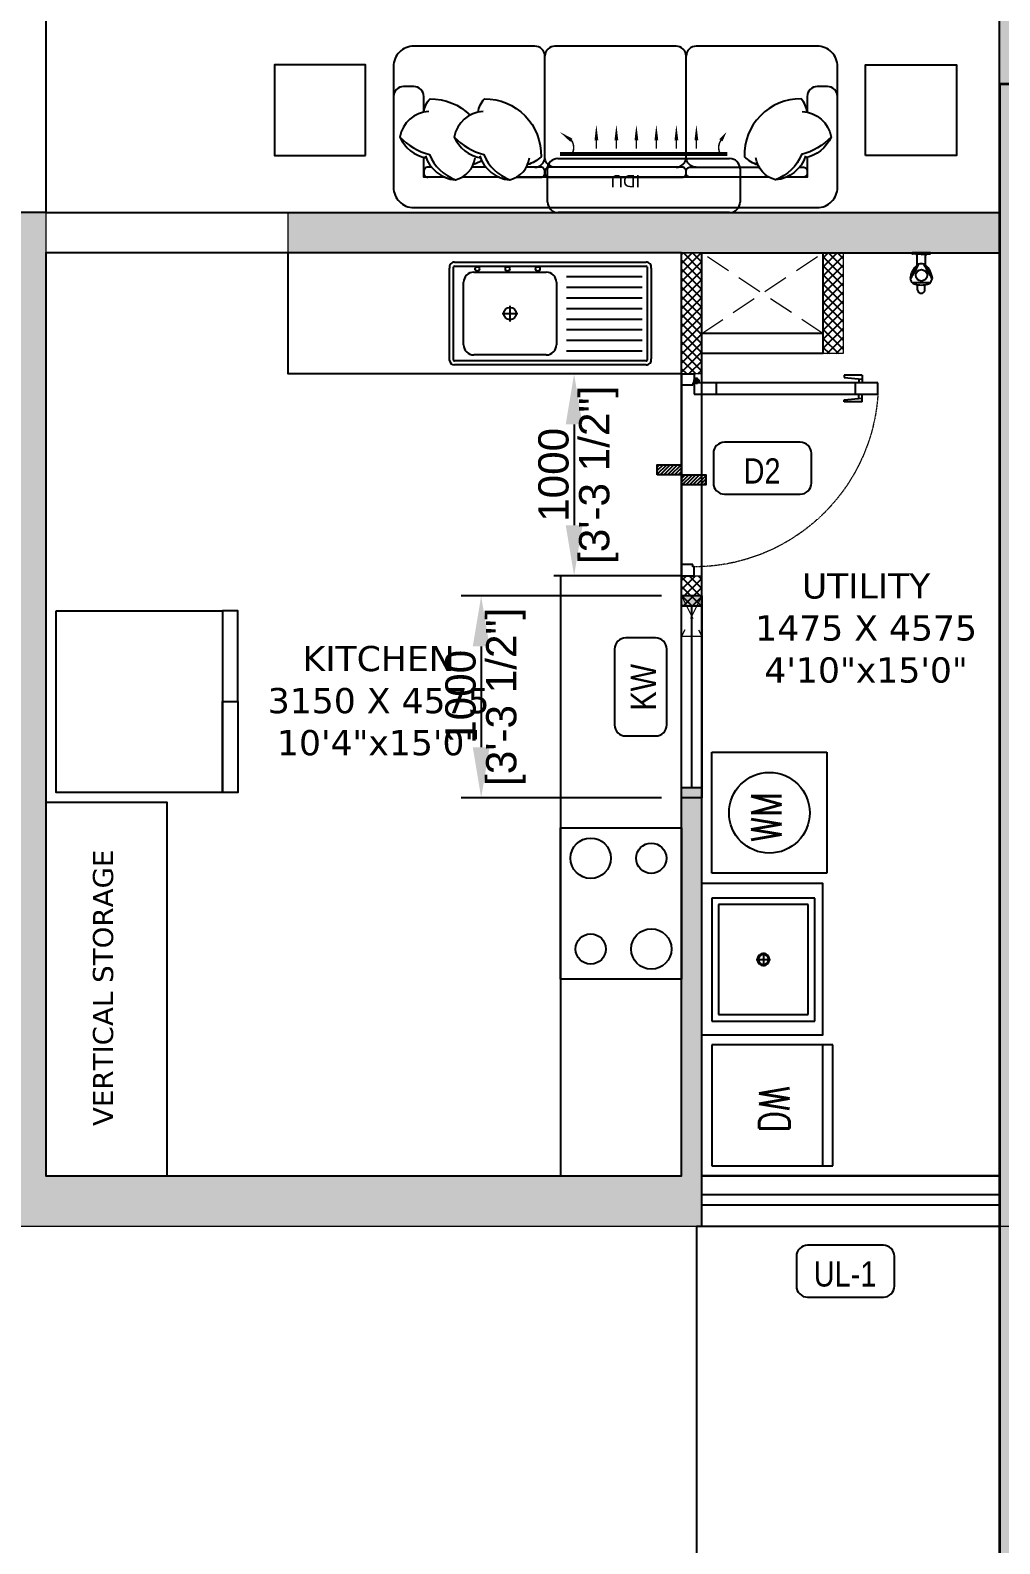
# Model space of a CAD drawing. Header units: millimetres. Extents: x -10395 to 134206, y 1012 to 180803.
# Drawn here: x 106408 to 111212, y 141644 to 149146 of the extents above; entities that cross this region are included whole.
import ezdxf
from ezdxf.enums import TextEntityAlignment as Align

# ---------------------------------------------------------------- set-up
doc = ezdxf.new("R2010")
doc.units = ezdxf.units.MM
for name, pattern in [('( Hidden )', [0.375, 0.25, -0.125]), ('3.5BHK EAST_UN-1$0$DASHED', [0.75, 0.5, -0.25]), ('3BHK  WEST_UN-2$0$2024-08-29_TOWER-A$0$HIDDEN', [9.525, 6.35, -3.175])]:
    doc.linetypes.add(name, pattern=pattern)
for name, color, linetype in [('A-3S Sofa', 253, 'Continuous'), ('A-AC', 252, 'Continuous'), ('A-Dimensions', 4, 'Continuous'), ('A-Dishwasher', 253, 'Continuous'), ('A-Door', 11, 'Continuous'), ('A-Door Line', 8, 'Continuous'), ('A-Elevation 10', 8, 'Continuous'), ('A-Fridge', 253, 'Continuous'), ('A-Furniture', 8, 'Continuous'), ('A-Hatch', 252, 'Continuous'), ('A-Kicthen Platforme', 253, 'Continuous'), ('A-Kitchen Sink', 253, 'Continuous'), ('A-Railing', 6, 'Continuous'), ('A-Room Boundary', 44, 'Continuous'), ('A-Shaft', 8, 'Continuous'), ('A-Shaft Line', 253, 'Continuous'), ('A-Shaft Wall', 253, 'Continuous'), ('A-Sink Platform', 253, 'Continuous'), ('A-Sofa Side Table', 253, 'Continuous'), ('A-Stove', 253, 'Continuous'), ('A-Text Main', 44, 'Continuous'), ('A-Utility Tab', 253, 'Continuous'), ('A-Utilty Sink', 253, 'Continuous'), ('A-Vertival Storage', 253, 'Continuous'), ('A-Washing Machine', 253, 'Continuous'), ('A-Window', 4, 'Continuous')]:
    doc.layers.add(name, color=color, linetype=linetype)
doc.layers.add('A-Wall', color=240, linetype='Continuous', lineweight=35)
doc.styles.add('2024-08-29_TOWER-A$0$simplex-0.8', font='simplex.shx', dxfattribs={"width": 0.8})
doc.styles.add('3BHK  WEST_UN-2$0$2024-08-29_TOWER-A$0$simplex-0.8', font='simplex.shx', dxfattribs={"width": 0.8})
doc.styles.add('3BHK  WEST_UN-2$0$AMISH', font='arial.ttf')
doc.styles.add('3BHK EAST -UN-4$0$grid_text', font='verdana.ttf')
doc.styles.add('ARIAL', font='ARIALN.TTF')
doc.styles.add('S', font='arial.ttf', dxfattribs={"height": 150})
doc.dimstyles.new('DIMSMALL', dxfattribs={"dimtxt": 150, "dimasz": 250, "dimexe": 100, "dimexo": 100, "dimgap": 25, "dimtad": 1, "dimdec": 0, "dimtxsty": 'S', "dimcen": 0, "dimdle": 100, "dimclrd": 8, "dimclre": 8, "dimclrt": 256, "dimazin": 3, "dimtfac": 1, "dimtdec": 0, "dimtix": 1, "dimtmove": 0, "dimatfit": 3, "dimldrblk": '12_DatumFilled', "dimlwd": -1, "dimlwe": -1, "dimarcsym": 1})
pattern_1 = [(45, (-61026.13, -166894.432), (-22.4506403, 22.4506403), []), (135, (-61026.13, -166894.432), (-22.4506403, -22.4506403), [])]

# ---------------------------------------------------------------- blocks, each defined once
blk = doc.blocks.new('Core & corridor$0$A$C436b777d')
at = {"layer": 'A-Hatch'}
h = blk.add_hatch(color=256, dxfattribs=at)
h.dxf.hatch_style = 1
h.paths.add_polyline_path([(250, -3072.7), (2950, -3072.6), (2950, -2672.7), (0.5, -2672.7), (0.5, -12132.6), (2950, -12132.7), (2950, -11732.7), (250.5, -11732.7), (250.5, -9577.7), (2950, -9577.7), (2950, -9377.8), (250.5, -9377.7), (250.5, -7222.7), (2950, -7222.7), (2950, -5565), (2700, -5565), (2700.2, -6972.7), (250.5, -6972.7)])
h.paths.add_polyline_path([(3300, 6580.6), (3300, 9502.1), (3500, 9502.1), (3500.1, 35), (0.4, 35), (0.5, 6682.1), (250, 6682.1), (250.5, 435), (3300.5, 435)])
edge = h.paths.add_edge_path()
edge.add_line((3300, 14502.1), (2580, 14502.1))
edge.add_line((2580, 14502.1), (2580, 15744))
edge.add_line((2580, 15744), (3500, 15744))
edge.add_line((3500, 15744), (3500, 16044))
edge.add_line((3500, 16044), (2380, 16044))
edge.add_line((2380, 16044), (2380, 14502.1))
edge.add_line((2380, 14502.1), (0.5, 14502.1))
edge.add_line((0.5, 14502.1), (0.5, 7866.6))
edge.add_line((0.5, 7866.6), (250.5, 7866.6))
edge.add_line((250.5, 7866.6), (250.5, 14102.1))
edge.add_line((250.5, 14102.1), (2380, 14102.1))
edge.add_line((2380, 14102.1), (2380, 10852.1))
edge.add_line((2380, 10852.1), (2580, 10852.1))
edge.add_line((2580, 10852.1), (2580, 14102.1))
edge.add_line((2580, 14102.1), (3300, 14102.1))
edge.add_line((3300, 14102.1), (3300, 10702.1))
edge.add_line((3300, 10702.1), (3500, 10702.1))
edge.add_line((3500, 10702.1), (3500, 14502.1))
edge.add_line((3500, 14502.1), (2580, 14502.1))
at = {"layer": 'A-Wall'}
for points in [[(250, -3072.7), (2950, -3072.6), (2950, -2672.7), (0.5, -2672.7), (0.5, -12132.6), (2950, -12132.7), (2950, -11732.7), (250.5, -11732.7), (250.5, -9577.7), (2950, -9577.7), (2950, -9377.8), (250.5, -9377.7), (250.5, -7222.7), (2950, -7222.7), (2950, -5565), (2700, -5565), (2700.2, -6972.7), (250.5, -6972.7), (250, -3072.7)], [(0, -6922.7), (0, -9602.7)], [(0, -9352.7), (0, -12032.7)]]:
    blk.add_lwpolyline(points, dxfattribs=at)
blk = doc.blocks.new('Core & corridor')
at = {"layer": 'A-Elevation 10'}
blk.add_lwpolyline([(10594.6, 16844.6), (9095, 16844.6), (9095, 20295.2), (10594.6, 20295.2)], close=True, dxfattribs=at)
at = {"ltscale": 300}
blk.add_blockref('Core & corridor$0$A$C436b777d', (10594.6, 28627.2), dxfattribs=at)
blk = doc.blocks.new('*D275')
at = {"layer": 'A-Dimensions', "color": 8, "transparency": 16777216}
for p, q in [((109535.3, 146342), (108542.5, 146342)), ((108642.5, 146092), (108642.5, 145592)), ((109535.3, 145342), (108542.5, 145342))]:
    blk.add_line(p, q, dxfattribs=at)
for points in [[(108600.8, 146092), (108684.1, 146092), (108642.5, 146342)], [(108600.8, 145592), (108684.1, 145592), (108642.5, 145342)]]:
    blk.add_solid(points, dxfattribs=at)
at = {"layer": 'Defpoints', "color": 0, "transparency": 16777216}
for p in [(109635.3, 146342), (108642.5, 145342), (109635.3, 145342)]:
    blk.add_point(p, dxfattribs=at)
at = {"layer": 'A-Dimensions', "lineweight": 30, "transparency": 16777216, "char_height": 150, "attachment_point": 5, "rotation": 90, "style": 'S'}
for s, insert in [('\\A1;[3\'-3 1/2"]', (108764.6, 145842)), ('\\A1;1000', (108540.9, 145842))]:
    blk.add_mtext(s, dxfattribs=dict(at, insert=insert))
blk = doc.blocks.new('12_DatumFilled')
at = {"color": 8, "linetype": 'ByBlock'}
blk.add_solid([(0, 0.577), (-1, 0), (0, -0.577)], dxfattribs=at)
blk = doc.blocks.new('*D276')
at = {"layer": 'A-Dimensions', "color": 8, "transparency": 16777216}
for p, q in [((109435.8, 147442.3), (109003, 147442.3)), ((109103, 147192.3), (109103, 146692.3)), ((109435.8, 146442.3), (109003, 146442.3))]:
    blk.add_line(p, q, dxfattribs=at)
for points in [[(109061.4, 147192.3), (109144.7, 147192.3), (109103, 147442.3)], [(109061.4, 146692.3), (109144.7, 146692.3), (109103, 146442.3)]]:
    blk.add_solid(points, dxfattribs=at)
at = {"layer": 'Defpoints', "color": 0, "transparency": 16777216}
for p in [(109535.8, 147442.3), (109103, 146442.3), (109535.8, 146442.3)]:
    blk.add_point(p, dxfattribs=at)
at = {"layer": 'A-Dimensions', "lineweight": 30, "transparency": 16777216, "char_height": 150, "attachment_point": 5, "rotation": 90, "style": 'S'}
for s, insert in [('\\A1;[3\'-3 1/2"]', (109225.1, 146942.3)), ('\\A1;1000', (109001.5, 146942.3))]:
    blk.add_mtext(s, dxfattribs=dict(at, insert=insert))
blk = doc.blocks.new('A$C5491d69a')
at = {"layer": 'A-Door'}
for p, q in [((55.5, 0), (0, 0)), ((0, 0), (0, -62.5)), ((0, -62.5), (44.4, -62.5)), ((16.7, -73.6), (50, -73.6)), ((33.3, -90.2), (33.3, -56.9)), ((44.4, -62.5), (44.4, -55.5)), ((44.4, -55.5), (55.5, -55.5)), ((44.4, -973.1), (44.4, -62.5)), ((44.4, -62.5), (99.9, -62.5)), ((55.5, -55.5), (55.5, 0)), ((99.9, -62.5), (99.9, -973.1)), ((99.9, -62.5), (99.9, -62.5)), ((944.5, -55.5), (944.5, 0)), ((944.5, 0), (1000, 0)), ((955.6, -55.5), (944.5, -55.5)), ((955.6, -62.5), (955.6, -55.5)), ((1000, -62.5), (955.6, -62.5)), ((1000, 0), (1000, -62.5)), ((99.9, -173.5), (44.4, -173.5)), ((5.6, -806.5), (16.7, -806.5)), ((5.6, -895.4), (5.6, -806.5)), ((16.7, -806.5), (24.9, -895.4)), ((127.7, -806.5), (119.5, -895.4)), ((138.8, -806.5), (127.7, -806.5)), ((138.8, -895.4), (138.8, -806.5)), ((5.6, -895.4), (44.4, -895.4)), ((23.3, -878.7), (44.4, -878.7)), ((99.9, -862), (44.4, -862)), ((121, -878.7), (99.9, -878.7)), ((138.8, -895.4), (99.9, -895.4)), ((99.9, -973.1), (44.4, -973.1))]:
    blk.add_line(p, q, dxfattribs=at)
blk.add_circle((33.3, -73.6), 11.1, dxfattribs=at)
at = {"layer": 'A-Door', "linetype": '3.5BHK EAST_UN-1$0$DASHED', "lineweight": 0}
blk.add_arc((41.8, -61.2), 913.8, 273.6494, 359.91777, dxfattribs=at)
blk = doc.blocks.new('3BHK  WEST_UN-3$0$2024-08-29_TOWER-A$0$SIDE TABLE')
at = {"layer": 'A-Furniture'}
blk.add_lwpolyline([(0.45, 0), (0, 0), (0, 0.45), (0.45, 0.45)], close=True, dxfattribs=at)
blk = doc.blocks.new('A$C2fd0a982')
at = {"layer": 'A-Fridge'}
for points in [[(0, 0), (0, -825), (-900, -825), (-900, 0)], [(-450, -825), (-450, -900), (-900, -900), (-900, -825)], [(-450, -825), (-450, -900), (0, -900), (0, -825)]]:
    blk.add_lwpolyline(points, close=True, dxfattribs=at)
blk = doc.blocks.new('A$Ce642c601')
at = {"layer": 'A-Stove'}
blk.add_lwpolyline([(0, 750), (600, 750), (600, 0), (0, 0), (0, 750)], dxfattribs=at)
for centre, radius in [((150, 600), 100), ((450, 600), 75), ((450, 150), 100), ((149.9, 150), 75)]:
    blk.add_circle(centre, radius, dxfattribs=at)
blk = doc.blocks.new('3BHK  WEST_UN-2$0$2024-08-30_TOWER-C$0$SINK')
at = {"layer": 'A-Kitchen Sink'}
for p, q in [((-0.98, -0.2348), (-0.98, 0.2269)), ((-0.9743, 0.251), (-0.0257, 0.251)), ((-0.9743, 0.231), (-0.0257, 0.231)), ((-0.02, 0.2269), (-0.02, -0.2348)), ((0, 0.229), (0, -0.229)), ((-1, -0.229), (-1, 0.2211)), ((-0.58, 0.1813), (-0.9555, 0.1813)), ((-0.53, -0.159), (-0.53, 0.151)), ((-0.48, 0.201), (-0.12, 0.201)), ((-0.07, 0.151), (-0.07, -0.159)), ((-0.58, 0.1286), (-0.9555, 0.1286)), ((-0.58, 0.0758), (-0.9555, 0.0758)), ((-0.58, 0.0231), (-0.9555, 0.0231)), ((-0.3, 0.0352), (-0.3, -0.004)), ((-0.58, -0.0297), (-0.9555, -0.0297)), ((-0.3, -0.004), (-0.3392, -0.004)), ((-0.2608, -0.004), (-0.3, -0.004)), ((-0.3, -0.004), (-0.3, -0.0431)), ((-0.58, -0.0824), (-0.9555, -0.0824)), ((-0.58, -0.1352), (-0.9555, -0.1352)), ((-0.58, -0.1879), (-0.9555, -0.1879)), ((-0.12, -0.209), (-0.48, -0.209)), ((-0.0257, -0.239), (-0.9743, -0.239)), ((-0.0257, -0.259), (-0.9743, -0.259))]:
    blk.add_line(p, q, dxfattribs=at)
for centre, radius in [((-0.3, -0.004), 0.0308), ((-0.4377, -0.2256), 0.0108), ((-0.2877, -0.2256), 0.0108), ((-0.1377, -0.2256), 0.0108)]:
    blk.add_circle(centre, radius, dxfattribs=at)
for centre, radius, start, end in [((-0.9743, 0.225), 0.026, 90, 188.76827), ((-0.9743, 0.225), 0.00601, 90, 161.69524), ((-0.0257, 0.225), 0.026, 8.76827, 90), ((-0.0257, 0.225), 0.00601, 18.30476, 90), ((-0.48, 0.151), 0.05, 90, 180), ((-0.12, 0.151), 0.05, 360, 90), ((-0.48, -0.159), 0.05, 180, 270), ((-0.12, -0.159), 0.05, 270, 0), ((-0.9743, -0.233), 0.026, 171.23173, 270), ((-0.9743, -0.233), 0.00601, 198.30476, 270), ((-0.0257, -0.233), 0.026, 270, 8.76827), ((-0.0257, -0.233), 0.00601, 270, 341.69524)]:
    blk.add_arc(centre, radius, start, end, dxfattribs=at)
blk = doc.blocks.new('3BHK  WEST_UN-2$0$2024-08-29_TOWER-A$0$WASHING MACHINE')
at = {"layer": 'A-Washing Machine'}
for p, q in [((0, 0), (0.6, 0)), ((0, -0.57), (0, 0)), ((0.6, 0), (0.6, -0.57)), ((0.6, -0.57), (0, -0.57))]:
    blk.add_line(p, q, dxfattribs=at)
blk.add_circle((0.3, -0.285), 0.2, dxfattribs=at)
at = {"layer": 'A-Washing Machine', "insert": (0.4028, -0.1952), "char_height": 0.15, "width": 0.230071, "attachment_point": 3, "style": '3BHK  WEST_UN-2$0$2024-08-29_TOWER-A$0$simplex-0.8'}
blk.add_mtext('WM', dxfattribs=at)
blk = doc.blocks.new('3BHK  WEST_UN-2$0$2024-08-29_TOWER-A$0$DISH WASHER')
at = {"layer": 'A-Dishwasher', "linetype": '3BHK  WEST_UN-2$0$2024-08-29_TOWER-A$0$HIDDEN', "ltscale": 0.2}
for p, q in [((0, 0.6), (0.6, 0.6)), ((0, 0), (0, 0.6)), ((0, 0.55), (0.6, 0.55)), ((0.6, 0.6), (0.6, 0)), ((0.6, 0), (0, 0))]:
    blk.add_line(p, q, dxfattribs=at)
at = {"layer": 'A-Dishwasher', "insert": (0.3947, 0.2347), "char_height": 0.15, "width": 0.230071, "attachment_point": 9, "style": '3BHK  WEST_UN-2$0$2024-08-29_TOWER-A$0$simplex-0.8'}
blk.add_mtext('\\pxqc;DW', dxfattribs=at)
blk = doc.blocks.new('3BHK  WEST_UN-2$0$2024-08-29_TOWER-A$0$POT WASH')
at = {"layer": 'A-Utilty Sink'}
for p, q in [((0, 0), (0, 0.51)), ((0, 0.51), (0.61, 0.51)), ((0.0325, 0.0325), (0.0325, 0.4775)), ((0.0325, 0.4775), (0.5775, 0.4775)), ((0.5775, 0.4775), (0.5775, 0.0325)), ((0.61, 0.51), (0.61, 0)), ((0.34, 0.255), (0.27, 0.255)), ((0.305, 0.22), (0.305, 0.29)), ((0.61, 0), (0, 0)), ((0.5775, 0.0325), (0.0325, 0.0325))]:
    blk.add_line(p, q, dxfattribs=at)
for radius in [0.03, 0.025]:
    blk.add_circle((0.305, 0.255), radius, dxfattribs=at)
blk = doc.blocks.new('3BHK  WEST_UN-2$0$wer4t5yyht')
at = {"layer": 'A-Utility Tab', "linetype": 'Continuous'}
for p, q in [((52776.7, -60595.1), (52775.4, -60593)), ((52799.4, -60582), (52798.2, -60579.9)), ((52864.8, -60614.5), (52913.1, -60614.5)), ((52917, -60634.8), (52919, -60609)), ((52919, -60609), (52920.4, -60591.6)), ((52922.8, -60589.4), (52925.4, -60589.4)), ((52925.4, -60634.8), (52925.4, -60589.4)), ((52740.5, -60616.8), (52768.1, -60616.8)), ((52740.5, -60652.7), (52768.1, -60652.7)), ((52775.4, -60676.5), (52776.7, -60674.4)), ((52798.2, -60689.7), (52799.4, -60687.5)), ((52864.8, -60655.1), (52913.1, -60655.1)), ((52868.1, -60621.6), (52870.5, -60621.6)), ((52868.1, -60647.9), (52870.5, -60647.9)), ((52917, -60634.8), (52919, -60660.6)), ((52919, -60660.6), (52920.4, -60678)), ((52922.8, -60680.2), (52925.4, -60680.2)), ((52925.4, -60680.2), (52925.4, -60634.8))]:
    blk.add_line(p, q, dxfattribs=at)
blk.add_circle((52814.7, -60635.5), 28.4, dxfattribs=at)
for centre, radius, start, end in [((52869.1, -60634.8), 102.6, 155.97834, 169.93301), ((52814.7, -60634.8), 57.3, 106.75199, 133.24801), ((52061.1, -60634.8), 716.6, 356.82979, 3.17021), ((52787.5, -60681.9), 102.6, 41.09723, 84.02166), ((53191.5, -59982.1), 716.6, 236.82979, 243.17021), ((52787.5, -60681.9), 102.6, 35.97834, 41.09723), ((52913.1, -60608.5), 5.97, 270, 355.48601), ((52922.8, -60591.8), 2.39, 90, 175.48601), ((52922.8, -60591.8), 2.39, 90, 175.48601), ((52743.5, -60634.8), 18.2, 99.49742, 260.50258), ((52869.1, -60634.8), 102.6, 169.93301, 190.04944), ((52869.1, -60634.8), 102.6, 190.04944, 204.02166), ((52814.7, -60634.8), 57.3, 226.75199, 253.24801), ((52787.5, -60587.6), 102.6, 275.97834, 318.90277), ((53191.5, -61287.4), 716.6, 116.82979, 123.17021), ((52787.5, -60587.6), 102.6, 318.90277, 324.02166), ((52814.7, -60634.8), 57.3, 346.75199, 13.24801), ((52913.1, -60661), 5.97, 4.51399, 90), ((52922.8, -60677.8), 2.39, 184.51399, 270)]:
    blk.add_arc(centre, radius, start, end, dxfattribs=at)
blk = doc.blocks.new('3BHK  WEST_UN-2$0$WALL MOUNTED SPLIT AC')
at = {"layer": 'A-AC'}
for p, q in [((18067.15, -8077.46), (18073.71, -8077.46)), ((18064.01, -8112.84, 0), (18064, -8079.99, 0)), ((18064.41, -8112.84, 0), (18064.41, -8079.99, 0)), ((18065.12, -8113.34), (18065.11, -8079.5)), ((18075.75, -8079.5), (18075.75, -8113.29)), ((18073.72, -8115.33), (18067.16, -8115.38))]:
    blk.add_line(p, q, dxfattribs=at)
at = {"layer": 'A-AC', "elevation": 0}
for points in [[(18059.86, -8080.11, 0, 0.75, 0), (18061.51, -8081.22, 0.75, 0.75, 0)], [(18058.43, -8086.05, 0, 0.75, 0), (18061.52, -8086.05, 0.75, 0.75, 0)], [(18058.44, -8089.99, 0, 0.75, 0), (18061.52, -8089.99, 0.75, 0.75, 0)], [(18058.44, -8093.93, 0, 0.75, 0), (18061.52, -8093.93, 0.75, 0.75, 0)], [(18058.44, -8097.86, 0, 0.75, 0), (18061.52, -8097.86, 0.75, 0.75, 0)], [(18058.44, -8101.8, 0, 0.75, 0), (18061.52, -8101.8, 0.75, 0.75, 0)], [(18058.44, -8105.74, 0, 0.75, 0), (18061.52, -8105.74, 0.75, 0.75, 0)], [(18059.87, -8112.95, 0, 0.75, 0), (18061.51, -8110.65, 0.75, 0.75, 0)]]:
    blk.add_lwpolyline(points, format="xyseb", dxfattribs=at)
at = {"layer": 'A-AC', "const_width": 0.3, "elevation": 0}
for points in [[(18061.51, -8081.22, 0.246742), (18063.87, -8081.49, -4.761831)], [(18061.51, -8110.65, -0.246742), (18063.87, -8110.38, 4.761831)]]:
    blk.add_lwpolyline(points, format="xyb", dxfattribs=at)
for points in [[(18061.52, -8086.05), (18063.17, -8086.05)], [(18061.52, -8089.99), (18063.17, -8089.99)], [(18061.52, -8093.93), (18063.17, -8093.93)], [(18061.52, -8097.86), (18063.17, -8097.86)], [(18061.52, -8101.8), (18063.17, -8101.8)], [(18061.52, -8105.74), (18063.17, -8105.74)]]:
    blk.add_lwpolyline(points, dxfattribs=at)
at = {"layer": 'A-AC'}
for centre, start, end in [((18067.15, -8079.5), 90.0082, 180.0082), ((18073.71, -8079.5), 0.0078, 90.0078), ((18067.16, -8113.34), 180.0082, 270.0082), ((18073.71, -8113.29), 270.0078, 0.0078)]:
    blk.add_arc(centre, 2.04, start, end, dxfattribs=at)
at = {"layer": 'A-AC', "style": '3BHK  WEST_UN-2$0$AMISH'}
blk.add_attdef('IDU', text='', height=2.4, rotation=90.0082, dxfattribs=at).set_placement((18070, -8096.33, 0), align=Align.MIDDLE_CENTER)
blk = doc.blocks.new('A$C2ef9e3bf')
at = {"layer": 'A-Window', "linetype": 'Continuous'}
for points in [[(100.5, 0), (0.5, 0), (0.5, -50), (100.5, -50)], [(0.5, -1000), (100.5, -1000), (100.5, -950), (0.5, -950)]]:
    blk.add_hatch(color=256, dxfattribs=at).paths.add_polyline_path(points)
for p, q in [((0.5, -50), (0.5, 0)), ((100.5, 0), (0.5, 0)), ((100.5, 0), (0.5, 0)), ((100.5, 0), (100.5, -1000)), ((100.5, 0), (100.5, -50)), ((0, -950), (0, -50)), ((100.5, -50), (0.5, -50)), ((50.5, -50), (50.5, -950)), ((100.5, -50), (100.5, -950)), ((0.5, -1000), (0.5, -950)), ((0.5, -950), (100.5, -950)), ((100.5, -950), (100.5, -1000)), ((100.5, -1000), (0.5, -1000)), ((100.5, -1000), (0.5, -1000))]:
    blk.add_line(p, q, dxfattribs=at)
at = {"layer": 'A-Window', "lineweight": 0}
blk.add_lwpolyline([(100.5, -1000), (0.5, -1000)], dxfattribs=at)
blk = doc.blocks.new('2024-08-29_TOWER-A$0$WNTG')
at = {"layer": 'A-Text Main'}
blk.add_lwpolyline([(-187.8, 246.2), (187.8, 246.2, -0.414214), (242.8, 191.2), (242.8, 43.3, -0.414214), (187.8, -11.7), (-187.8, -11.7, -0.414214), (-242.8, 43.3), (-242.8, 191.2, -0.414214)], format="xyb", close=True, dxfattribs=at)
at = {"layer": 'A-Text Main', "style": '2024-08-29_TOWER-A$0$simplex-0.8', "width": 0.8}
blk.add_attdef('WNTG', text='', height=150, dxfattribs=at).set_placement((-1.6, 43), align=Align.CENTER)
blk = doc.blocks.new('TILE DROP')
at = {"layer": 'A-Door Line'}
h = blk.add_hatch(dxfattribs=at)
h.set_pattern_fill('ANSI31', color=8, scale=0.1)
h.set_pattern_definition([(45, (-18.584744, -6.592634), (-0.008838835, 0.008838835), [])])
h.paths.add_polyline_path([(0, 0.05), (-0.12, 0.05), (-0.12, 0), (0, 0)])
h.paths.add_polyline_path([(0.12, -0.05), (0.12, 0), (0, 0), (0, -0.05)])
at = {"layer": 'A-Door Line', "color": 8}
for points in [[(-0.12, 0), (-0.12, 0.05), (0, 0.05), (0, 0)], [(0, -0.05), (0, 0), (0.12, 0), (0.12, -0.05)]]:
    blk.add_lwpolyline(points, close=True, dxfattribs=at)
blk = doc.blocks.new('3.5BHK EAST_UN-1$0$A$Cb1453656')
at = {"layer": 'A-3S Sofa'}
for points in [[(2200, 700, 0.414214), (2100, 800), (1500, 800, 0.414214), (1450, 750, 0.414214), (1400, 800), (800, 800, 0.414214), (750, 750, 0.414214), (700, 800), (100, 800, 0.414214), (0, 700), (0, 100, 0.414214), (100, 0), (2100, 0, 0.414214), (2200, 100)], [(770, 150), (1430, 150, 0.414214), (1450, 170), (1450, 180, 0.414214), (1430, 200), (770, 200, 0.414214), (750, 180), (750, 170, 0.414214)]]:
    blk.add_lwpolyline(points, format="xyb", close=True, dxfattribs=at)
for points in [[(700, 200, 0.414214), (750, 250), (750, 750, 0.414214)], [(1500, 200, -0.414214), (1450, 250), (1450, 750, -0.414214)], [(150, 472.5), (150, 550, 0.414214), (100, 600), (50, 600, 0.414214), (0, 550)], [(149.9, 472.5, -0.165541), (180.8, 538.6, -0.200231), (379.3, 458.1, -0.121523)], [(419.2, 472.5, -0.165541), (450.2, 538.6, -0.425989), (731, 252.1, -0.121523), (664.3, 212.7, 7.115464)], [(2050.1, 472.5, 0.165541), (2019.2, 538.6, 0.425989), (1738.4, 252.1, 0.121523), (1805, 212.7, -7.115464)], [(2200, 550, 0.414214), (2150, 600), (2100, 600, 0.414214), (2050, 550), (2050, 472.5)], [(175.1, 475.6, 0.356772), (31.8, 349.5, 0.249542), (161.6, 245.7, -9.61688)], [(444.4, 475.6, 0.356772), (301.2, 349.5, 0.249542), (431, 245.7, -9.61688)], [(2024.9, 475.6, -0.356772), (2168.2, 349.5, -0.249542), (2038.4, 245.7, 9.61688)], [(31.8, 349.5, 0.14773), (178, 263.6, 0.213343), (306.9, 137.6, 0.178662)], [(301.2, 349.5, 0.14773), (447.3, 263.6, 0.213343), (576.2, 137.6, 0.178662)], [(2168.2, 349.5, -0.14773), (2022, 263.6, -0.213343), (1893.1, 137.6, -0.178662)], [(255.2, 150), (150, 150), (150, 248.3, 0.414214)], [(157.8, 256.7, 0.306663), (306.9, 137.6, 0.30633), (404.3, 246.4, -0.872847)], [(436.9, 232.2, -0.071865), (395, 212.7, 7.115464)], [(427.1, 256.7, 0.306663), (576.2, 137.6, 0.30633), (673.7, 246.4, -0.872847)], [(800, 200, -0.414214), (750, 250)], [(1400, 200, 0.414214), (1450, 250)], [(2042.2, 256.7, -0.306663), (1893.1, 137.6, -0.30633), (1795.7, 246.4, 0.872847)], [(188.2, 200), (170, 200, 0.414214), (150, 180), (150, 170, 0.414214), (170, 150)], [(457.5, 200), (388.7, 200, 0.414214)], [(607.7, 150), (730, 150, 0.414214), (750, 170), (750, 180, 0.414214), (730, 200), (658.1, 200, 0.414214)], [(1861.6, 150), (1470, 150, -0.414214), (1450, 170), (1450, 180, -0.414214), (1470, 200), (1811.3, 200, -0.414214)], [(2011.8, 200), (2030, 200, -0.414214), (2050, 180), (2050, 170, -0.414214), (2030, 150)]]:
    blk.add_lwpolyline(points, format="xyb", dxfattribs=at)
for points in [[(2050, 248.3), (2050, 150), (1944.8, 150)], [(524.5, 150), (338.4, 150)], [(1861.6, 150), (607.7, 150)]]:
    blk.add_lwpolyline(points, dxfattribs=at)
blk = doc.blocks.new('Unit-4')
at = {"layer": 'A-Hatch', "linetype": 'Continuous'}
h = blk.add_hatch(color=256, dxfattribs=at)
h.dxf.hatch_style = 1
h.paths.add_polyline_path([(5629.5, 8735.7), (5629.5, 13200), (6430, 13200), (6430, 12950), (5829.5, 12950), (5829.5, 8735.7)])
h.paths.add_polyline_path([(4159.5, 12950), (4159.5, 13200), (0, 13200), (0, 12135), (250, 12135), (250, 12950)])
h.paths.add_polyline_path([(7179.6, 12950), (8149.6, 12950), (8149.6, 13200), (7179.6, 13200)])
h.paths.add_polyline_path([(10800, 8935.7), (10800, 12950), (10000, 12950), (10000, 13200), (11050, 13200), (11050, 8367.3), (10800, 8367.3), (10800, 8735.7), (7340, 8735.7), (7340, 8935.7)])
h.paths.add_polyline_path([(7275, 4825), (7275, 5025), (10800, 5025), (10800, 7167.3), (11050, 7167.3), (11050, 4825), (11050, 0), (10800, 0), (10800, 4825)])
h.paths.add_polyline_path([(3030, 4825), (250, 4825), (250, 1775), (0, 1775), (0, 5075), (2885, 5075), (2885, 5025), (3030, 5025)])
h.paths.add_polyline_path([(5875, 0), (5875, 5025), (6075, 5025), (6075, 250), (9224.5, 250), (9225, 2124.7), (9325, 2124.7), (9325, 0)])
h.paths.add_polyline_path([(4279.5, 250), (4280, 0), (0, 0), (0, 250)])
h = blk.add_hatch(dxfattribs=at)
h.set_pattern_fill('ANSI37', color=256, scale=10)
h.set_pattern_definition(pattern_1)
h.paths.add_polyline_path([(3960, 12950), (3960, 11225), (4060, 11225), (4060, 11960), (4210, 11960), (4210, 12160), (4059.5, 12160), (4059.5, 12950)])
h.paths.add_polyline_path([(7340, 12950), (7340, 12265), (7440, 12265), (7440, 12950)])
h.paths.add_polyline_path([(5829.5, 10455.7), (7340, 10455.7), (7340, 11415), (7440, 11415), (7440, 10355), (7440, 9935.7), (7340, 9935.7), (7340, 10355.7), (5829.5, 10355.7)])
h.paths.add_polyline_path([(4060, 9315), (4060, 8735.7), (3960, 8735.7), (3960, 10375), (4060, 10375), (4060, 9415), (5629.5, 9415), (5629.5, 9315)])
h.paths.add_polyline_path([(4130, 3790), (5875, 3790), (5875, 3690), (4130, 3690), (4130, 2110), (4030, 2110), (4030, 5025), (4130, 5025)])
h.paths.add_polyline_path([(2885, 5075), (2635, 5075), (2635, 5334.5), (2885, 5334.5)])
h.paths.add_polyline_path([(2885, 8735), (2885, 8334.5), (2635, 8334.5), (2635, 8735)])
h.paths.add_polyline_path([(2035, 8735), (2035, 8335), (1935, 8335), (1934.5, 8735)])
h.paths.add_polyline_path([(9325, 4825), (9325, 4225), (9224.5, 4225), (9224.5, 4825)])
h.paths.add_polyline_path([(10025, 4825), (10025, 4326), (9925, 4326), (9925, 4825)])
edge = h.paths.add_edge_path()
edge.add_line((4960, 12160), (5629.5, 12160))
edge.add_line((5629.5, 12160), (5629.5, 11960))
edge.add_line((5629.5, 11960), (4960, 11960))
edge.add_line((4960, 11960), (4960, 12160))
h = blk.add_hatch(dxfattribs=at)
h.set_pattern_fill('ANSI37', color=256, scale=10)
h.set_pattern_definition(pattern_1)
h.paths.add_polyline_path([(9325, 3225), (9325, 3074.7), (9225, 3074.7), (9225, 3225)])
h.paths.add_polyline_path([(5875, 1060.7), (5030, 1060), (5030, 1260), (5875, 1260)])
h.paths.add_polyline_path([(4130, 250), (4030, 250), (4030, 1260), (4130.3, 1260), (4280, 1260), (4280, 1060), (4130, 1060)])
at = {"layer": 'A-Door Line'}
blk.add_line((9224.5, 4225), (9224.5, 3225), dxfattribs=at)
at = {"layer": 'A-Elevation 10'}
blk.add_lwpolyline([(9325, 250), (10800, 250), (10800, 0), (9325, 0)], close=True, dxfattribs=at)
at = {"layer": 'A-Kicthen Platforme', "linetype": 'Continuous'}
for points in [[(9224.5, 4225), (7275, 4225), (7275, 4825)], [(9224.5, 3225), (8624.5, 3225), (8624.5, 249.9)]]:
    blk.add_lwpolyline(points, dxfattribs=at)
at = {"layer": 'A-Railing'}
for points in [[(10800, 155.7), (9325, 155.7)], [(10800, 105.7), (9325, 105.7)]]:
    blk.add_lwpolyline(points, dxfattribs=at)
at = {"layer": 'A-Room Boundary', "color": 1, "linetype": 'Continuous'}
blk.add_lwpolyline([(2885, 8735), (6075, 8735), (6075, 5025), (2885, 5025)], close=True, dxfattribs=at)
at = {"layer": 'A-Room Boundary', "color": 3, "linetype": 'Continuous'}
for points in [[(6075, 5025), (10800, 5025), (10800, 8735.7), (6075, 8735.7)], [(9224.5, 4825), (6075, 4825), (6075, 250), (9224.5, 250)], [(10800, 250), (9325, 250), (9325, 4825), (10800, 4825)]]:
    blk.add_lwpolyline(points, close=True, dxfattribs=at)
at = {"layer": 'A-Shaft', "linetype": '( Hidden )', "lineweight": 0, "ltscale": 500}
blk.add_lwpolyline([(9325, 3124.7), (9224.5, 3124.7), (9224.5, 2924.7), (9324.5, 2924.7)], close=True, dxfattribs=at)
for points in [[(9224.5, 3124.7), (9324.5, 2924.7)], [(9325, 3124.7), (9225, 2924.7)]]:
    blk.add_lwpolyline(points, dxfattribs=at)
at = {"layer": 'A-Shaft Line', "linetype": '( Hidden )', "lineweight": 0, "ltscale": 500}
for points in [[(9925, 4425), (9325, 4825)], [(9325, 4426), (9925, 4825)]]:
    blk.add_lwpolyline(points, dxfattribs=at)
at = {"layer": 'A-Shaft Wall', "linetype": 'Continuous'}
blk.add_line((9925, 4426), (9325, 4426), dxfattribs=at)
blk.add_lwpolyline([(9325, 4825), (9925, 4825), (9925, 4326), (9325, 4326)], close=True, dxfattribs=at)
at = {"layer": 'A-Sink Platform', "linetype": 'Continuous'}
blk.add_lwpolyline([(9325, 949.9), (9925, 949.9), (9925, 1699.9), (9325, 1699.9)], dxfattribs=at)
at = {"layer": 'A-Wall', "lineweight": 0}
for points in [[(7275, 4825), (7275, 5025), (10800, 5025), (10800, 7167.3), (11050, 7167.3), (11050, 4825), (11050, 0), (10800, 0), (10800, 4825)], [(9325, 4825), (9325, 4225), (9224.5, 4225), (9224.5, 4825)], [(10025, 4825), (10025, 4326), (9925, 4326), (9925, 4825)], [(9325, 3225), (9325, 3074.7), (9224.5, 3074.7), (9224.5, 3225)]]:
    blk.add_lwpolyline(points, close=True, dxfattribs=at)
for points in [[(5875, 0), (5875, 5025), (6075, 5025), (6075, 250), (9224.5, 250), (9225, 2124.7), (9325, 2124.7), (9325, 0), (5875, 0)], [(9925, 4825), (9356.9, 4825)]]:
    blk.add_lwpolyline(points, dxfattribs=at)
at = {"layer": 'A-3S Sofa', "ltscale": 600}
blk.add_blockref('3.5BHK EAST_UN-1$0$A$Cb1453656', (7797.3, 5050), dxfattribs=at)
at = {"layer": 'A-AC', "color": 2}
ref = blk.add_blockref('3BHK  WEST_UN-2$0$WALL MOUNTED SPLIT AC', (212841.9, 460031.8), dxfattribs=dict(at, xscale=25.17221723757713, yscale=25.17221723757713, zscale=25.17221723757713, rotation=270))
ref.add_attrib('IDU', 'IDU', dxfattribs={"layer": 'A-Furniture', "height": 60.41, "rotation": 180.00823, "style": '3BHK  WEST_UN-2$0$AMISH'}).set_placement((8946.4, 5181.2, 0), align=Align.MIDDLE_CENTER)
at = {"layer": 'A-Dishwasher', "xscale": -1000.000000000001, "yscale": 1000.000000000001, "zscale": 1000.000000000001, "rotation": 270}
blk.add_blockref('3BHK  WEST_UN-2$0$2024-08-29_TOWER-A$0$DISH WASHER', (9375, 299.9), dxfattribs=at)
at = {"layer": 'A-Door', "linetype": 'Continuous', "xscale": -1, "rotation": 90}
blk.add_blockref('A$C5491d69a', (9224.5, 4225), dxfattribs=at)
at = {"layer": 'A-Door Line', "color": 8, "xscale": 1000.000000000004, "yscale": 1000.000000000004, "zscale": 1000.000000000004}
blk.add_blockref('TILE DROP', (9224.5, 3725), dxfattribs=at)
at = {"layer": 'A-Fridge', "linetype": 'Continuous', "rotation": 90}
blk.add_blockref('A$C2fd0a982', (6125, 3051.3), dxfattribs=at)
at = {"layer": 'A-Kitchen Sink', "xscale": 1000, "yscale": 1000, "zscale": 1000, "rotation": 180}
blk.add_blockref('3BHK  WEST_UN-2$0$2024-08-30_TOWER-C$0$SINK', (8074.5, 4520.6), dxfattribs=at)
at = {"layer": 'A-Sofa Side Table', "ltscale": 600, "zscale": 1000}
for p, xscale, yscale, rotation in [((7657.8, 5757.4), -1000.000000000013, 1000.000000000013, 90), ((10136.8, 5757.4), 1000, 1000, 270)]:
    blk.add_blockref('3BHK  WEST_UN-3$0$2024-08-29_TOWER-A$0$SIDE TABLE', p, dxfattribs=dict(at, xscale=xscale, yscale=yscale, rotation=rotation))
at = {"layer": 'A-Stove', "linetype": 'Continuous'}
blk.add_blockref('A$Ce642c601', (8624.5, 1224.7), dxfattribs=at)
at = {"layer": 'A-Text Main'}
ref = blk.add_blockref('2024-08-29_TOWER-A$0$WNTG', (9625.2, 3875.4), dxfattribs=dict(at, xscale=-1, rotation=180))
ref.add_attrib('WNTG', 'D2', dxfattribs={"height": 125, "style": 'ARIAL'}).set_placement((9623.6, 3682), align=Align.CENTER)
ref = blk.add_blockref('2024-08-29_TOWER-A$0$WNTG', (8904.7, 2673.7), dxfattribs=dict(at, xscale=-1, rotation=270))
ref.add_attrib('WNTG', 'KW', dxfattribs={"height": 125, "rotation": 90, "style": 'ARIAL'}).set_placement((9098.1, 2672.1), align=Align.CENTER)
ref = blk.add_blockref('2024-08-29_TOWER-A$0$WNTG', (10036.7, -104.9), dxfattribs=dict(at, xscale=-1, rotation=180))
ref.add_attrib('WNTG', 'UL-1', dxfattribs={"height": 125, "style": 'ARIAL'}).set_placement((10035.1, -298.3), align=Align.CENTER)
at = {"layer": 'A-Utility Tab', "rotation": 90}
blk.add_blockref('3BHK  WEST_UN-2$0$wer4t5yyht', (-50222.3, -48100.4), dxfattribs=at)
at = {"layer": 'A-Utilty Sink', "xscale": -1000.000000000001, "yscale": 1000.000000000001, "zscale": 1000.000000000001, "rotation": 270}
blk.add_blockref('3BHK  WEST_UN-2$0$2024-08-29_TOWER-A$0$POT WASH', (9375, 1017.5), dxfattribs=at)
at = {"layer": 'A-Washing Machine', "xscale": 1000.000000000001, "yscale": 1000.000000000001, "zscale": 1000.000000000001, "rotation": 90}
blk.add_blockref('3BHK  WEST_UN-2$0$2024-08-29_TOWER-A$0$WASHING MACHINE', (9375, 1749.9), dxfattribs=at)
at = {"layer": 'A-Window', "linetype": 'Continuous'}
blk.add_blockref('A$C2ef9e3bf', (9224, 3124.7), dxfattribs=at)
at = {"layer": 'A-Text Main', "color": 3, "char_height": 125, "width": 1105.011, "attachment_point": 5, "style": '3BHK EAST -UN-4$0$grid_text'}
for s, insert in [('UTILITY\\P1475 X 4575\\P4\'10"x15\'0"', (10139.1, 2965.1)), ('KITCHEN\\P3150 X 4575\\P10\'4"x15\'0"', (7723.6, 2604.9))]:
    blk.add_mtext(s, dxfattribs=dict(at, insert=insert))
at = {"layer": 'A-Text Main', "color": 3, "ltscale": 0.9, "insert": (6358.7, 1182.6), "char_height": 100, "attachment_point": 5, "rotation": 90, "style": '3BHK EAST -UN-4$0$grid_text', "bg_fill": 2}
blk.add_mtext_dynamic_manual_height_columns('VERTICAL STORAGE', width=1747.388, gutter_width=487.9, heights=[-104.2], dxfattribs=at)
at = {"layer": 'A-Vertival Storage', "linetype": 'Continuous'}
blk.add_lwpolyline([(6675, 249.9), (6675, 2101.3), (6075, 2101.3)], dxfattribs=at)

msp = doc.modelspace()

# ---------------------------------------------------------------- block references
at = {"linetype": 'Continuous'}
msp.add_blockref('Core & corridor', (100615.6, 122923.7), dxfattribs=at)

# ---------------------------------------------------------------- dimensions: what is measured, and where the dimension line sits
at = {"layer": 'A-Dimensions', "lineweight": 30}
for base, p1, p2, picture, middle in [((109103, 146442.3), (109535.8, 147442.3), (109535.8, 146442.3), '*D276', (109103, 146942.3)), ((108642.5, 145342), (109635.3, 146342), (109635.3, 145342), '*D275', (108642.5, 145842))]:
    dim = msp.add_linear_dim(base=base, p1=p1, p2=p2, angle=90, dimstyle='DIMSMALL', dxfattribs=at)
    dim.commit()
    dim.dimension.update_dxf_attribs({"geometry": picture, "text_midpoint": middle})

# ---------------------------------------------------------------- next in the draw order: block references
at = {"linetype": 'Continuous'}
msp.add_blockref('Unit-4', (100410.8, 143217.3), dxfattribs=at)

doc.saveas('drawing.dxf')
